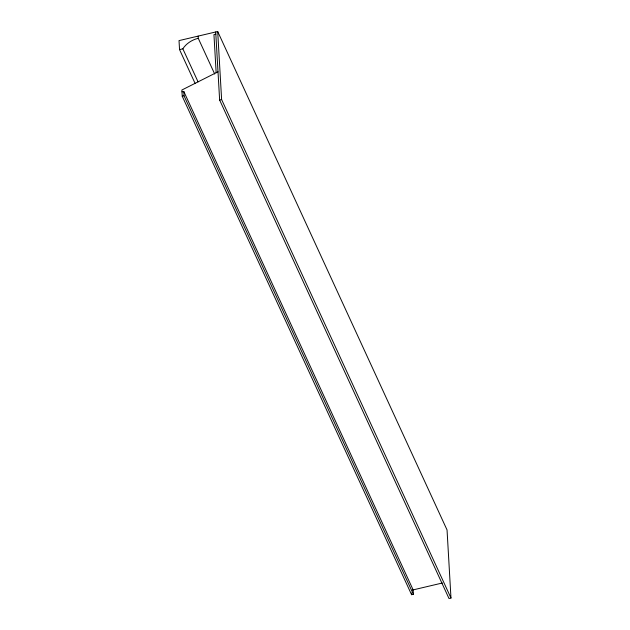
<?xml version="1.0" encoding="UTF-8"?>
<svg xmlns="http://www.w3.org/2000/svg" width="630" height="630" viewBox="0 0 630 630"><rect width="100%" height="100%" fill="white"/><g stroke="black" fill="none" stroke-linecap="round" stroke-linejoin="round"><path stroke-width="0.94" d="M218.011 71.796L181.873 90.019L182.235 96.24L411.587 594.696L413.382 594.279L413.13 589.885L183.771 91.421L181.983 91.846M215.712 31.965L219.634 100.036L448.993 598.5L450.978 598.035L447.048 529.964L217.689 31.5L179.022 40.611L179.542 49.597L195.166 83.546M215.838 34.162L213.948 34.611L216.153 72.733M179.542 49.597L182.857 48.817A19.491 14.01 -24.7 0 1 198.261 38.304L198.135 36.107M182.235 96.24L184.023 95.815L413.382 594.279M219.634 100.036L221.618 99.572L450.978 598.035M412.28 590.09L442.378 582.994M198.261 38.304L214.704 74.033M182.857 48.817L198.064 81.868M411.492 592.94L411.587 594.696M217.689 31.5L221.618 99.572M183.771 91.421L184.023 95.815"/></g></svg>
